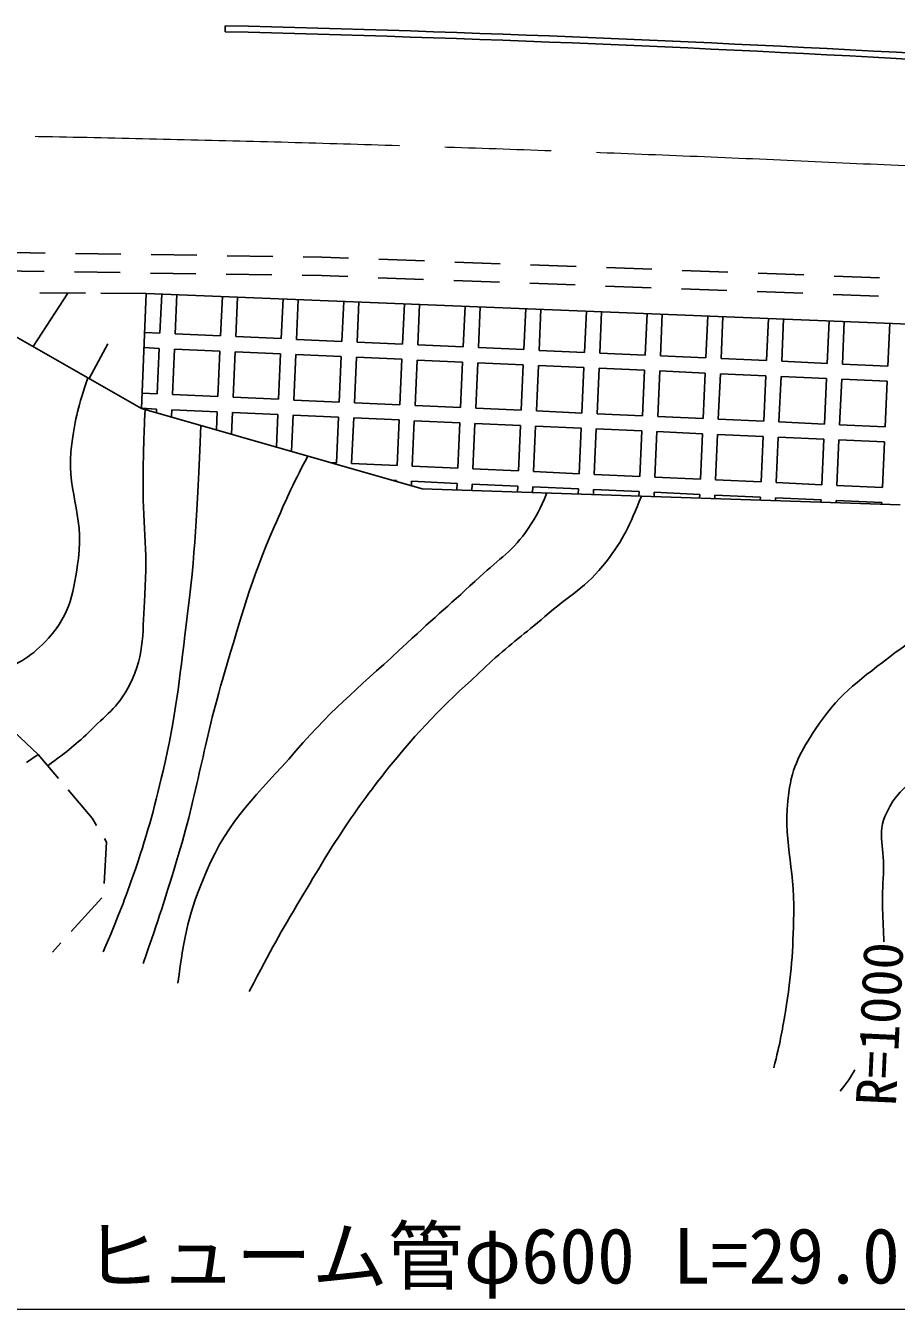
# Model space of a CAD drawing. Units: millimetres, scale not verified. Extents: x 40000 to 680000, y 20000 to 380000.
# Drawn here: x 274782 to 303459, y 256954 to 299234 of the extents above; entities that cross this region are included whole.
import ezdxf
from ezdxf.enums import TextEntityAlignment as Align

# ---------------------------------------------------------------- set-up
doc = ezdxf.new("R2010")
doc.units = ezdxf.units.MM
doc.header["$LTSCALE"] = 1000
doc.linetypes.add('CHAIN', pattern=[18.5, 12, -1.5, 3.5, -1.5])
for name, color, linetype, lineweight in [('M-BGD', 7, 'Continuous', 25), ('M-BMK', 2, 'CHAIN', 13), ('M-STR-HTXT', 7, 'Continuous', 13)]:
    doc.layers.add(name, color=color, linetype=linetype, lineweight=lineweight)
doc.styles.add('ＭＳ ゴシック', font='')
doc.styles.get('ＭＳ ゴシック').set_extended_font_data('MS Gothic')

msp = doc.modelspace()

# ---------------------------------------------------------------- linework, layer by layer
at = {"layer": 'M-BGD'}
for p, q in [((281350, 299034), (281355, 299234)), ((275419, 291746), (273919, 291769)), ((277919, 291708), (276419, 291731)), ((280419, 291671), (278919, 291693)), ((282918, 291633), (281419, 291655)), ((284538, 291608), (283918, 291618)), ((285418, 291576), (284538, 291608)), ((287916, 291484), (286417, 291539)), ((290414, 291392), (288915, 291448)), ((292913, 291301), (291414, 291356)), ((275390, 291140), (273891, 291163)), ((277890, 291102), (276390, 291125)), ((280390, 291065), (278890, 291087)), ((282890, 291027), (281390, 291050)), ((284522, 291002), (283889, 291012)), ((285389, 290971), (284522, 291002)), ((287887, 290879), (286388, 290934)), ((295411, 291209), (293912, 291264)), ((297909, 291117), (296410, 291172)), ((300407, 291025), (298908, 291080)), ((302906, 290933), (301407, 290988)), ((290385, 290787), (288886, 290842)), ((292884, 290695), (291385, 290750)), ((295382, 290603), (293883, 290658)), ((297880, 290511), (296381, 290566)), ((300379, 290420), (298880, 290475)), ((278601, 286630), (271881, 290453)), ((275024, 288665), (276172, 290429)), ((276752, 290426), (275252, 290434)), ((278752, 290415), (277252, 290423)), ((278601, 286630), (278752, 290415)), ((278752, 290415), (305172, 289355)), ((279205, 289106), (279263, 290395)), ((279763, 290375), (279704, 289083)), ((281203, 289015), (281262, 290314)), ((281761, 290294), (281702, 288993)), ((283201, 288925), (283260, 290234)), ((283760, 290214), (283700, 288902)), ((285199, 288834), (285259, 290154)), ((285758, 290134), (285698, 288812)), ((287197, 288744), (287257, 290074)), ((287757, 290054), (287696, 288721)), ((302877, 290328), (301378, 290383)), ((289195, 288654), (289255, 289994)), ((289755, 289974), (289694, 288631)), ((291193, 288563), (291254, 289914)), ((291753, 289894), (291692, 288540)), ((293191, 288473), (293252, 289833)), ((293752, 289813), (293690, 288450)), ((295189, 288382), (295251, 289753)), ((295750, 289733), (295688, 288360)), ((297187, 288292), (297249, 289673)), ((297749, 289653), (297686, 288269)), ((299185, 288201), (299248, 289593)), ((299747, 289573), (299684, 288179)), ((301182, 288111), (301246, 289513)), ((301746, 289493), (301682, 288088)), ((303180, 288020), (303244, 289433)), ((278701, 289129), (279205, 289106)), ((279704, 289083), (281203, 289015)), ((281702, 288993), (283201, 288925)), ((283700, 288902), (285199, 288834)), ((285698, 288812), (287197, 288744)), ((276869, 287615), (277493, 288757)), ((279182, 288606), (278681, 288629)), ((279115, 287108), (279182, 288606)), ((279682, 288584), (279614, 287085)), ((281180, 288516), (279682, 288584)), ((281112, 287017), (281180, 288516)), ((281680, 288493), (281612, 286995)), ((283178, 288425), (281680, 288493)), ((283110, 286927), (283178, 288425)), ((283678, 288403), (283610, 286904)), ((285176, 288335), (283678, 288403)), ((287696, 288721), (289195, 288654)), ((289694, 288631), (291193, 288563)), ((291692, 288540), (293191, 288473)), ((293690, 288450), (295189, 288382)), ((295688, 288360), (297187, 288292)), ((285108, 286837), (285176, 288335)), ((285676, 288312), (285608, 286814)), ((287174, 288245), (285676, 288312)), ((287106, 286746), (287174, 288245)), ((287674, 288222), (287606, 286723)), ((289172, 288154), (287674, 288222)), ((289104, 286656), (289172, 288154)), ((289672, 288131), (289604, 286633)), ((291170, 288064), (289672, 288131)), ((291102, 286565), (291170, 288064)), ((291670, 288041), (291602, 286543)), ((293168, 287973), (291670, 288041)), ((293100, 286475), (293168, 287973)), ((293668, 287951), (293600, 286452)), ((295166, 287883), (293668, 287951)), ((297686, 288269), (299185, 288201)), ((299684, 288179), (301182, 288111)), ((301682, 288088), (303180, 288020)), ((295098, 286384), (295166, 287883)), ((295665, 287860), (295598, 286362)), ((297164, 287792), (295665, 287860)), ((297096, 286294), (297164, 287792)), ((297663, 287770), (297596, 286271)), ((299162, 287702), (297663, 287770)), ((299094, 286203), (299162, 287702)), ((299661, 287679), (299594, 286181)), ((301160, 287611), (299661, 287679)), ((301092, 286113), (301160, 287611)), ((301659, 287589), (301592, 286090)), ((303158, 287521), (301659, 287589)), ((303090, 286022), (303158, 287521)), ((278621, 287130), (279115, 287108)), ((279614, 287085), (281112, 287017)), ((281612, 286995), (283110, 286927)), ((283610, 286904), (285108, 286837)), ((285608, 286814), (287106, 286746)), ((287606, 286723), (289104, 286656)), ((279092, 286608), (278601, 286631)), ((287836, 283980), (278601, 286630)), ((279087, 286491), (279092, 286608)), ((279591, 286586), (279581, 286349)), ((281090, 286518), (279591, 286586)), ((281063, 285924), (281090, 286518)), ((281589, 286495), (281557, 285782)), ((283088, 286427), (281589, 286495)), ((283039, 285357), (283088, 286427)), ((283587, 286405), (283533, 285215)), ((285086, 286337), (283587, 286405)), ((285018, 284839), (285086, 286337)), ((285585, 286314), (285517, 284816)), ((287084, 286247), (285585, 286314)), ((287016, 284748), (287084, 286247)), ((289604, 286633), (291102, 286565)), ((291602, 286543), (293100, 286475)), ((293600, 286452), (295098, 286384)), ((295598, 286362), (297096, 286294)), ((297596, 286271), (299094, 286203)), ((287583, 286224), (287515, 284726)), ((289082, 286156), (287583, 286224)), ((289014, 284658), (289082, 286156)), ((289581, 286134), (289513, 284635)), ((291080, 286066), (289581, 286134)), ((291012, 284567), (291080, 286066)), ((291579, 286043), (291511, 284545)), ((293078, 285975), (291579, 286043)), ((293010, 284477), (293078, 285975)), ((293577, 285953), (293509, 284454)), ((295076, 285885), (293577, 285953)), ((295008, 284386), (295076, 285885)), ((295575, 285862), (295507, 284364)), ((297073, 285794), (295575, 285862)), ((299594, 286181), (301092, 286113)), ((301592, 286090), (303090, 286022)), ((297006, 284296), (297073, 285794)), ((297573, 285772), (297505, 284273)), ((299071, 285704), (297573, 285772)), ((299004, 284205), (299071, 285704)), ((299571, 285681), (299503, 284183)), ((301069, 285613), (299571, 285681)), ((301002, 284115), (301069, 285613)), ((301569, 285591), (301501, 284092)), ((303067, 285523), (301569, 285591)), ((303000, 284024), (303067, 285523)), ((284812, 284848), (285018, 284839)), ((285517, 284816), (287016, 284748)), ((287515, 284726), (289014, 284658)), ((289513, 284635), (291012, 284567)), ((291511, 284545), (293010, 284477)), ((286993, 284249), (286884, 284254)), ((286992, 284223), (286993, 284249)), ((287493, 284226), (287486, 284081)), ((288991, 284158), (287493, 284226)), ((288981, 283942), (288991, 284158)), ((289491, 284136), (289481, 283925)), ((290989, 284068), (289491, 284136)), ((293509, 284454), (295008, 284386)), ((295507, 284364), (297006, 284296)), ((297505, 284273), (299004, 284205)), ((299503, 284183), (301002, 284115)), ((303583, 283450), (287836, 283980)), ((290980, 283875), (290989, 284068)), ((291489, 284045), (291480, 283858)), ((292987, 283977), (291489, 284045)), ((292979, 283807), (292987, 283977)), ((293487, 283955), (293479, 283790)), ((294985, 283887), (293487, 283955)), ((294978, 283740), (294985, 283887)), ((295485, 283864), (295478, 283723)), ((296983, 283796), (295485, 283864)), ((296977, 283673), (296983, 283796)), ((297483, 283774), (297477, 283656)), ((298981, 283706), (297483, 283774)), ((298976, 283605), (298981, 283706)), ((301501, 284092), (303000, 284024)), ((299480, 283683), (299476, 283589)), ((300979, 283615), (299480, 283683)), ((300975, 283538), (300979, 283615)), ((301478, 283593), (301475, 283521)), ((302977, 283525), (301478, 283593)), ((302974, 283471), (302977, 283525)), ((275188, 275230), (274190, 276175)), ((274811, 274960), (275188, 275230)), ((275188, 275230), (275859, 274441)), ((276183, 274060), (276972, 273130)), ((276972, 273130), (277117, 272890)), ((277445, 272343), (277365, 270983)), ((277374, 272461), (277445, 272343)), ((277290, 270503), (276277, 269396)), ((275940, 269027), (275660, 268721))]:
    msp.add_line(p, q, dxfattribs=at)
for radius in [725173, 725373]:
    msp.add_arc((263641, -425923), radius, 86.67208, 88.60068, dxfattribs=at)
for points, knots in [([(273796, 277894), (274586, 278233), (274982, 278459), (275533, 279064), (276270, 279873), (276365, 280604), (276517, 281688), (276722, 283149), (276084, 284000), (276298, 285460), (276425, 286326), (276503, 286692), (276831, 287637)], [0, 0, 0, 0, 1, 1, 1, 2, 2, 2, 3, 3, 3, 4, 4, 4, 4]), ([(278716, 286597), (278669, 285552), (278664, 285271), (278649, 284421), (278622, 282884), (278815, 282019), (278704, 280485), (278619, 279319), (278731, 278580), (278212, 277533), (277875, 276855), (277494, 276588), (276954, 276057), (276430, 275542), (276205, 275374), (275506, 274856)], [0, 0, 0, 0, 1, 1, 1, 2, 2, 2, 3, 3, 3, 4, 4, 4, 5, 5, 5, 5]), ([(280550, 286071), (280407, 282946), (280392, 282054), (280070, 279501), (279833, 277613), (279736, 276543), (279305, 274690), (278988, 273327), (278782, 272567), (278321, 271246), (277973, 270250), (277839, 269907), (277337, 268731)], [0, 0, 0, 0, 1, 1, 1, 2, 2, 2, 3, 3, 3, 4, 4, 4, 4]), ([(278649, 268349), (279205, 269929), (279341, 270372), (279742, 271683), (280477, 274085), (280611, 275508), (281328, 277916), (281894, 279818), (282176, 280906), (282968, 282727), (283370, 283651), (283513, 283981), (284072, 285060)], [0, 0, 0, 0, 1, 1, 1, 2, 2, 2, 3, 3, 3, 4, 4, 4, 4]), ([(279797, 267692), (280005, 269325), (280150, 269996), (280726, 271355), (281483, 273141), (282407, 273882), (283679, 275346), (284986, 276851), (285886, 277537), (287341, 278900), (288268, 279768), (288822, 280216), (289747, 281087), (290385, 281687), (290854, 281938), (291332, 282672), (291614, 283104), (291722, 283297), (291944, 283842)], [0, 0, 0, 0, 1, 1, 1, 2, 2, 2, 3, 3, 3, 4, 4, 4, 5, 5, 5, 6, 6, 6, 6]), ([(295064, 283737), (294659, 282736), (294484, 282339), (293902, 281579), (293258, 280738), (292677, 280470), (291879, 279774), (291205, 279187), (290786, 278906), (290130, 278298), (288855, 277119), (288120, 276466), (287013, 275128), (285613, 273434), (284965, 272369), (283843, 270481), (283144, 269306), (282907, 268892), (282148, 267419)], [0, 0, 0, 0, 1, 1, 1, 2, 2, 2, 3, 3, 3, 4, 4, 4, 5, 5, 5, 6, 6, 6, 6]), ([(299423, 264904), (299636, 265771), (299684, 266032), (299806, 266763), (300015, 268010), (300052, 268724), (300079, 269989), (300113, 271548), (299700, 272434), (299915, 273979), (300037, 274851), (300310, 275319), (300790, 276057), (301506, 277158), (302151, 277611), (303196, 278408), (304399, 279326), (305006, 279563), (306603, 280256)], [0, 0, 0, 0, 1, 1, 1, 2, 2, 2, 3, 3, 3, 4, 4, 4, 5, 5, 5, 6, 6, 6, 6]), ([(303050, 269058), (303021, 269744), (302975, 270468), (303032, 271301), (303085, 272090), (302798, 272611), (303141, 273323), (303656, 274393), (304483, 274654), (305546, 275182), (307365, 276085), (308620, 275951), (310576, 276494), (311754, 276822), (312422, 276983), (313583, 277369), (314679, 277734), (315046, 277878), (316356, 278399)], [0, 0, 0, 0, 1, 1, 1, 2, 2, 2, 3, 3, 3, 4, 4, 4, 5, 5, 5, 6, 6, 6, 6])]:
    msp.add_open_spline(points, degree=3, knots=knots, dxfattribs=at)
msp.add_open_spline([(301610, 264139), (301830, 264416), (301973, 264628), (302094, 264841)], degree=3, dxfattribs=at)
at = {"layer": 'M-BMK'}
msp.add_arc((256497, -680227), 975984, 87.11766, 100.84109, dxfattribs=at)
at = {"layer": 'M-STR-HTXT'}
msp.add_line((273379, 256954), (306908, 256954), dxfattribs=at)

# ---------------------------------------------------------------- texts
at = {"layer": 'M-STR-HTXT', "style": 'ＭＳ ゴシック'}
msp.add_text('R=1000', height=1320, rotation=87.341, dxfattribs=at).set_placement((303839, 263616), align=Align.BOTTOM_LEFT)
msp.add_text('ヒューム管φ600 L=29.0', height=1833, dxfattribs=at).set_placement((290143, 257254), align=Align.BOTTOM_CENTER)

doc.saveas('drawing.dxf')
